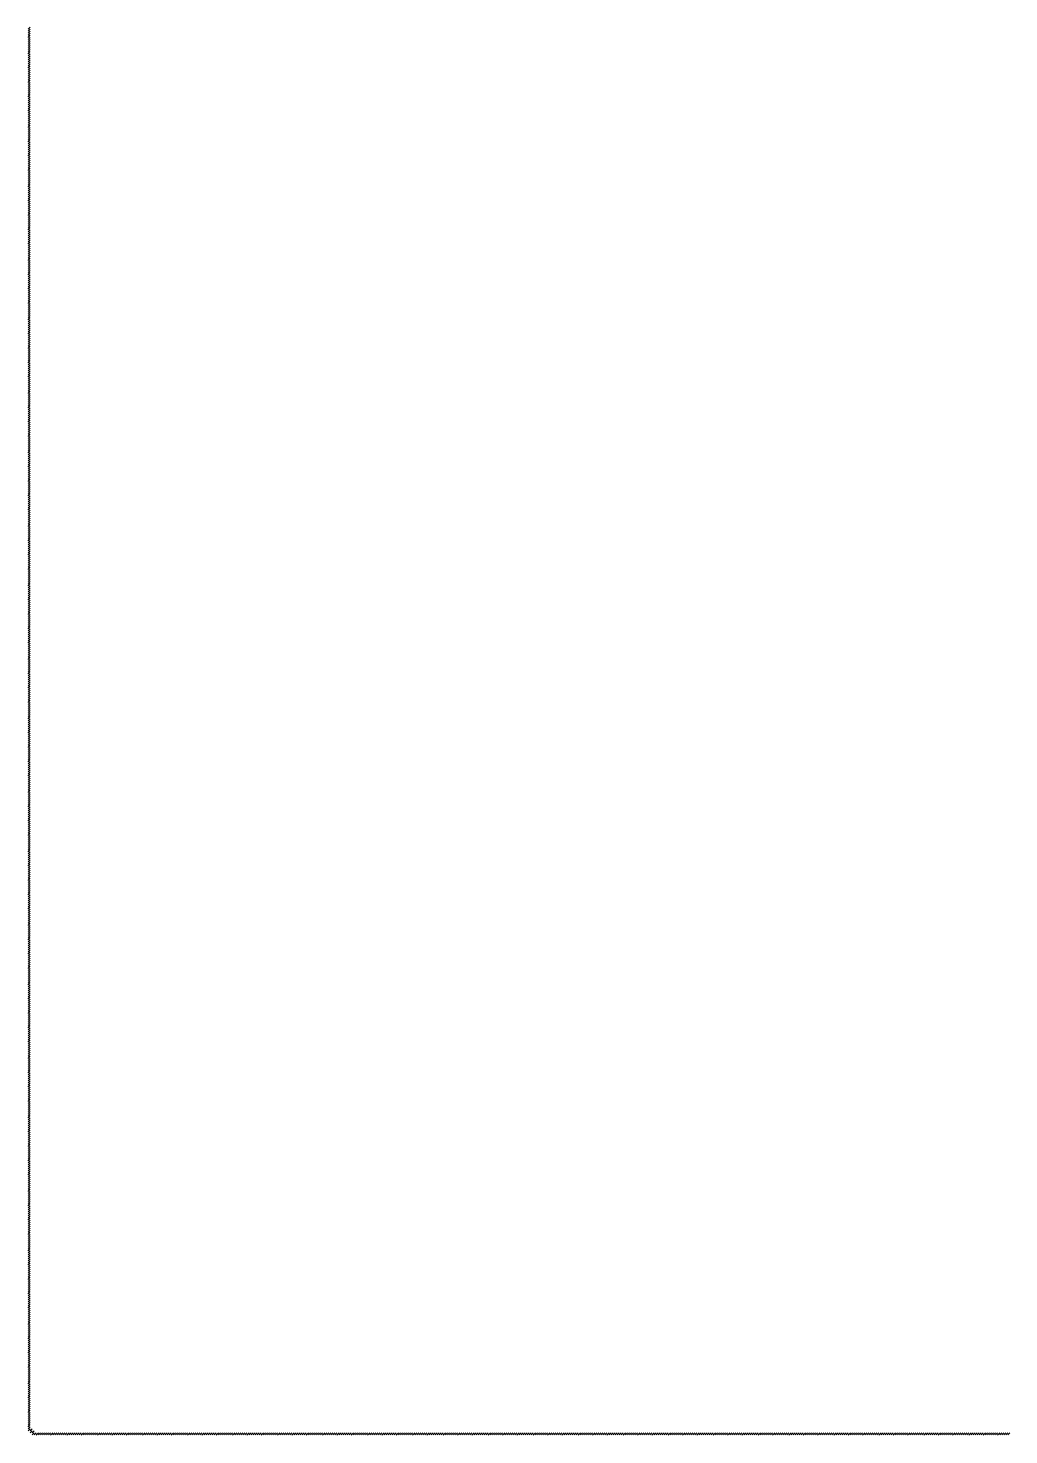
# Model space of a CAD drawing. Header units: metres. Extents: x 5 to 1923, y 5 to 1083.
# Drawn here: x 5 to 484, y 5 to 692 of the extents above; entities that cross this region are included whole.
import ezdxf

# ---------------------------------------------------------------- set-up
doc = ezdxf.new("R2010")
doc.units = ezdxf.units.M

msp = doc.modelspace()

# ---------------------------------------------------------------- linework, layer by layer
for p, q in [((5, 692), (6, 693)), ((5, 691), (6, 692)), ((5, 690), (6, 691)), ((5, 689), (6, 690)), ((5, 688), (6, 689)), ((5, 687), (6, 688)), ((5, 686), (6, 687)), ((5, 685), (6, 686)), ((5, 684), (6, 685)), ((5, 683), (6, 684)), ((5, 682), (6, 683)), ((5, 681), (6, 682)), ((5, 680), (6, 681)), ((5, 679), (6, 680)), ((5, 678), (6, 679)), ((5, 677), (6, 678)), ((5, 676), (6, 677)), ((5, 675), (6, 676)), ((5, 674), (6, 675)), ((5, 673), (6, 674)), ((5, 672), (6, 673)), ((5, 671), (6, 672)), ((5, 670), (6, 671)), ((5, 669), (6, 670)), ((5, 668), (6, 669)), ((5, 667), (6, 668)), ((5, 666), (6, 667)), ((5, 665), (6, 666)), ((5, 664), (6, 665)), ((5, 663), (6, 664)), ((5, 662), (6, 663)), ((5, 661), (6, 662)), ((5, 660), (6, 661)), ((5, 659), (6, 660)), ((5, 658), (6, 659)), ((5, 657), (6, 658)), ((5, 656), (6, 657)), ((5, 655), (6, 656)), ((5, 654), (6, 655)), ((5, 653), (6, 654)), ((5, 652), (6, 653)), ((5, 651), (6, 652)), ((5, 650), (6, 651)), ((5, 649), (6, 650)), ((5, 648), (6, 649)), ((5, 647), (6, 648)), ((5, 646), (6, 647)), ((5, 645), (6, 646)), ((5, 644), (6, 645)), ((5, 643), (6, 644)), ((5, 642), (6, 643)), ((5, 641), (6, 642)), ((5, 640), (6, 641)), ((5, 639), (6, 640)), ((5, 638), (6, 639)), ((5, 637), (6, 638)), ((5, 636), (6, 637)), ((5, 635), (6, 636)), ((5, 634), (6, 635)), ((5, 633), (6, 634)), ((5, 632), (6, 633)), ((5, 631), (6, 632)), ((5, 630), (6, 631)), ((5, 629), (6, 630)), ((5, 628), (6, 629)), ((5, 627), (6, 628)), ((5, 626), (6, 627)), ((5, 625), (6, 626)), ((5, 624), (6, 625)), ((5, 623), (6, 624)), ((5, 622), (6, 623)), ((5, 621), (6, 622)), ((5, 620), (6, 621)), ((5, 619), (6, 620)), ((5, 618), (6, 619)), ((5, 617), (6, 618)), ((5, 616), (6, 617)), ((5, 615), (6, 616)), ((5, 614), (6, 615)), ((5, 613), (6, 614)), ((5, 612), (6, 613)), ((5, 611), (6, 612)), ((5, 610), (6, 611)), ((5, 609), (6, 610)), ((5, 608), (6, 609)), ((5, 607), (6, 608)), ((5, 606), (6, 607)), ((5, 605), (6, 606)), ((5, 604), (6, 605)), ((5, 603), (6, 604)), ((5, 602), (6, 603)), ((5, 601), (6, 602)), ((5, 600), (6, 601)), ((5, 599), (6, 600)), ((5, 598), (6, 599)), ((5, 597), (6, 598)), ((5, 596), (6, 597)), ((5, 595), (6, 596)), ((5, 594), (6, 595)), ((5, 593), (6, 594)), ((5, 592), (6, 593)), ((5, 591), (6, 592)), ((5, 590), (6, 591)), ((5, 589), (6, 590)), ((5, 588), (6, 589)), ((5, 587), (6, 588)), ((5, 586), (6, 587)), ((5, 585), (6, 586)), ((5, 584), (6, 585)), ((5, 583), (6, 584)), ((5, 582), (6, 583)), ((5, 581), (6, 582)), ((5, 580), (6, 581)), ((5, 579), (6, 580)), ((5, 578), (6, 579)), ((5, 577), (6, 578)), ((5, 576), (6, 577)), ((5, 575), (6, 576)), ((5, 574), (6, 575)), ((5, 573), (6, 574)), ((5, 572), (6, 573)), ((5, 571), (6, 572)), ((5, 570), (6, 571)), ((5, 569), (6, 570)), ((5, 568), (6, 569)), ((5, 567), (6, 568)), ((5, 566), (6, 567)), ((5, 565), (6, 566)), ((5, 564), (6, 565)), ((5, 563), (6, 564)), ((5, 562), (6, 563)), ((5, 561), (6, 562)), ((5, 560), (6, 561)), ((5, 559), (6, 560)), ((5, 558), (6, 559)), ((5, 557), (6, 558)), ((5, 556), (6, 557)), ((5, 555), (6, 556)), ((5, 554), (6, 555)), ((5, 553), (6, 554)), ((5, 552), (6, 553)), ((5, 551), (6, 552)), ((5, 550), (6, 551)), ((5, 549), (6, 550)), ((5, 548), (6, 549)), ((5, 547), (6, 548)), ((5, 546), (6, 547)), ((5, 545), (6, 546)), ((5, 544), (6, 545)), ((5, 543), (6, 544)), ((5, 542), (6, 543)), ((5, 541), (6, 542)), ((5, 540), (6, 541)), ((5, 539), (6, 540)), ((5, 538), (6, 539)), ((5, 537), (6, 538)), ((5, 536), (6, 537)), ((5, 535), (6, 536)), ((5, 534), (6, 535)), ((5, 533), (6, 534)), ((5, 532), (6, 533)), ((5, 531), (6, 532)), ((5, 530), (6, 531)), ((5, 529), (6, 530)), ((5, 528), (6, 529)), ((5, 527), (6, 528)), ((5, 526), (6, 527)), ((5, 525), (6, 526)), ((5, 524), (6, 525)), ((5, 523), (6, 524)), ((5, 522), (6, 523)), ((5, 521), (6, 522)), ((5, 520), (6, 521)), ((5, 519), (6, 520)), ((5, 518), (6, 519)), ((5, 517), (6, 518)), ((5, 516), (6, 517)), ((5, 515), (6, 516)), ((5, 514), (6, 515)), ((5, 513), (6, 514)), ((5, 512), (6, 513)), ((5, 511), (6, 512)), ((5, 510), (6, 511)), ((5, 509), (6, 510)), ((5, 508), (6, 509)), ((5, 507), (6, 508)), ((5, 506), (6, 507)), ((5, 505), (6, 506)), ((5, 504), (6, 505)), ((5, 503), (6, 504)), ((5, 502), (6, 503)), ((5, 501), (6, 502)), ((5, 500), (6, 501)), ((5, 499), (6, 500)), ((5, 498), (6, 499)), ((5, 497), (6, 498)), ((5, 496), (6, 497)), ((5, 495), (6, 496)), ((5, 494), (6, 495)), ((5, 493), (6, 494)), ((5, 492), (6, 493)), ((5, 491), (6, 492)), ((5, 490), (6, 491)), ((5, 489), (6, 490)), ((5, 488), (6, 489)), ((5, 487), (6, 488)), ((5, 486), (6, 487)), ((5, 485), (6, 486)), ((5, 484), (6, 485)), ((5, 483), (6, 484)), ((5, 482), (6, 483)), ((5, 481), (6, 482)), ((5, 480), (6, 481)), ((5, 479), (6, 480)), ((5, 478), (6, 479)), ((5, 477), (6, 478)), ((5, 476), (6, 477)), ((5, 475), (6, 476)), ((5, 474), (6, 475)), ((5, 473), (6, 474)), ((5, 472), (6, 473)), ((5, 471), (6, 472)), ((5, 470), (6, 471)), ((5, 469), (6, 470)), ((5, 468), (6, 469)), ((5, 467), (6, 468)), ((5, 466), (6, 467)), ((5, 465), (6, 466)), ((5, 464), (6, 465)), ((5, 463), (6, 464)), ((5, 462), (6, 463)), ((5, 461), (6, 462)), ((5, 460), (6, 461)), ((5, 459), (6, 460)), ((5, 458), (6, 459)), ((5, 457), (6, 458)), ((5, 456), (6, 457)), ((5, 455), (6, 456)), ((5, 454), (6, 455)), ((5, 453), (6, 454)), ((5, 452), (6, 453)), ((5, 451), (6, 452)), ((5, 450), (6, 451)), ((5, 449), (6, 450)), ((5, 448), (6, 449)), ((5, 447), (6, 448)), ((5, 446), (6, 447)), ((5, 445), (6, 446)), ((5, 444), (6, 445)), ((5, 443), (6, 444)), ((5, 442), (6, 443)), ((5, 441), (6, 442)), ((5, 440), (6, 441)), ((5, 439), (6, 440)), ((5, 438), (6, 439)), ((5, 437), (6, 438)), ((5, 436), (6, 437)), ((5, 435), (6, 436)), ((5, 434), (6, 435)), ((5, 433), (6, 434)), ((5, 432), (6, 433)), ((5, 431), (6, 432)), ((5, 430), (6, 431)), ((5, 429), (6, 430)), ((5, 428), (6, 429)), ((5, 427), (6, 428)), ((5, 426), (6, 427)), ((5, 425), (6, 426)), ((5, 424), (6, 425)), ((5, 423), (6, 424)), ((5, 422), (6, 423)), ((5, 421), (6, 422)), ((5, 420), (6, 421)), ((5, 419), (6, 420)), ((5, 418), (6, 419)), ((5, 417), (6, 418)), ((5, 416), (6, 417)), ((5, 415), (6, 416)), ((5, 414), (6, 415)), ((5, 413), (6, 414)), ((5, 412), (6, 413)), ((5, 411), (6, 412)), ((5, 410), (6, 411)), ((5, 409), (6, 410)), ((5, 408), (6, 409)), ((5, 407), (6, 408)), ((5, 406), (6, 407)), ((5, 405), (6, 406)), ((5, 404), (6, 405)), ((5, 403), (6, 404)), ((5, 402), (6, 403)), ((5, 401), (6, 402)), ((5, 400), (6, 401)), ((5, 399), (6, 400)), ((5, 398), (6, 399)), ((5, 397), (6, 398)), ((5, 396), (6, 397)), ((5, 395), (6, 396)), ((5, 394), (6, 395)), ((5, 393), (6, 394)), ((5, 392), (6, 393)), ((5, 391), (6, 392)), ((5, 390), (6, 391)), ((5, 389), (6, 390)), ((5, 388), (6, 389)), ((5, 387), (6, 388)), ((5, 386), (6, 387)), ((5, 385), (6, 386)), ((5, 384), (6, 385)), ((5, 383), (6, 384)), ((5, 382), (6, 383)), ((5, 381), (6, 382)), ((5, 380), (6, 381)), ((5, 379), (6, 380)), ((5, 378), (6, 379)), ((5, 377), (6, 378)), ((5, 376), (6, 377)), ((5, 375), (6, 376)), ((5, 374), (6, 375)), ((5, 373), (6, 374)), ((5, 372), (6, 373)), ((5, 371), (6, 372)), ((5, 370), (6, 371)), ((5, 369), (6, 370)), ((5, 368), (6, 369)), ((5, 367), (6, 368)), ((5, 366), (6, 367)), ((5, 365), (6, 366)), ((5, 364), (6, 365)), ((5, 363), (6, 364)), ((5, 362), (6, 363)), ((5, 361), (6, 362)), ((5, 360), (6, 361)), ((5, 359), (6, 360)), ((5, 358), (6, 359)), ((5, 357), (6, 358)), ((5, 356), (6, 357)), ((5, 355), (6, 356)), ((5, 354), (6, 355)), ((5, 353), (6, 354)), ((5, 352), (6, 353)), ((5, 351), (6, 352)), ((5, 350), (6, 351)), ((5, 349), (6, 350)), ((5, 348), (6, 349)), ((5, 347), (6, 348)), ((5, 346), (6, 347)), ((5, 345), (6, 346)), ((5, 344), (6, 345)), ((5, 343), (6, 344)), ((5, 342), (6, 343)), ((5, 341), (6, 342)), ((5, 340), (6, 341)), ((5, 339), (6, 340)), ((5, 338), (6, 339)), ((5, 337), (6, 338)), ((5, 336), (6, 337)), ((5, 335), (6, 336)), ((5, 334), (6, 335)), ((5, 333), (6, 334)), ((5, 332), (6, 333)), ((5, 331), (6, 332)), ((5, 330), (6, 331)), ((5, 329), (6, 330)), ((5, 328), (6, 329)), ((5, 327), (6, 328)), ((5, 326), (6, 327)), ((5, 325), (6, 326)), ((5, 324), (6, 325)), ((5, 323), (6, 324)), ((5, 322), (6, 323)), ((5, 321), (6, 322)), ((5, 320), (6, 321)), ((5, 319), (6, 320)), ((5, 318), (6, 319)), ((5, 317), (6, 318)), ((5, 316), (6, 317)), ((5, 315), (6, 316)), ((5, 314), (6, 315)), ((5, 313), (6, 314)), ((5, 312), (6, 313)), ((5, 311), (6, 312)), ((5, 310), (6, 311)), ((5, 309), (6, 310)), ((5, 308), (6, 309)), ((5, 307), (6, 308)), ((5, 306), (6, 307)), ((5, 305), (6, 306)), ((5, 304), (6, 305)), ((5, 303), (6, 304)), ((5, 302), (6, 303)), ((5, 301), (6, 302)), ((5, 300), (6, 301)), ((5, 299), (6, 300)), ((5, 298), (6, 299)), ((5, 297), (6, 298)), ((5, 296), (6, 297)), ((5, 295), (6, 296)), ((5, 294), (6, 295)), ((5, 293), (6, 294)), ((5, 292), (6, 293)), ((5, 291), (6, 292)), ((5, 290), (6, 291)), ((5, 289), (6, 290)), ((5, 288), (6, 289)), ((5, 287), (6, 288)), ((5, 286), (6, 287)), ((5, 285), (6, 286)), ((5, 284), (6, 285)), ((5, 283), (6, 284)), ((5, 282), (6, 283)), ((5, 281), (6, 282)), ((5, 280), (6, 281)), ((5, 279), (6, 280)), ((5, 278), (6, 279)), ((5, 277), (6, 278)), ((5, 276), (6, 277)), ((5, 275), (6, 276)), ((5, 274), (6, 275)), ((5, 273), (6, 274)), ((5, 272), (6, 273)), ((5, 271), (6, 272)), ((5, 270), (6, 271)), ((5, 269), (6, 270)), ((5, 268), (6, 269)), ((5, 267), (6, 268)), ((5, 266), (6, 267)), ((5, 265), (6, 266)), ((5, 264), (6, 265)), ((5, 263), (6, 264)), ((5, 262), (6, 263)), ((5, 261), (6, 262)), ((5, 260), (6, 261)), ((5, 259), (6, 260)), ((5, 258), (6, 259)), ((5, 257), (6, 258)), ((5, 256), (6, 257)), ((5, 255), (6, 256)), ((5, 254), (6, 255)), ((5, 253), (6, 254)), ((5, 252), (6, 253)), ((5, 251), (6, 252)), ((5, 250), (6, 251)), ((5, 249), (6, 250)), ((5, 248), (6, 249)), ((5, 247), (6, 248)), ((5, 246), (6, 247)), ((5, 245), (6, 246)), ((5, 244), (6, 245)), ((5, 243), (6, 244)), ((5, 242), (6, 243)), ((5, 241), (6, 242)), ((5, 240), (6, 241)), ((5, 239), (6, 240)), ((5, 238), (6, 239)), ((5, 237), (6, 238)), ((5, 236), (6, 237)), ((5, 235), (6, 236)), ((5, 234), (6, 235)), ((5, 233), (6, 234)), ((5, 232), (6, 233)), ((5, 231), (6, 232)), ((5, 230), (6, 231)), ((5, 229), (6, 230)), ((5, 228), (6, 229)), ((5, 227), (6, 228)), ((5, 226), (6, 227)), ((5, 225), (6, 226)), ((5, 224), (6, 225)), ((5, 223), (6, 224)), ((5, 222), (6, 223)), ((5, 221), (6, 222)), ((5, 220), (6, 221)), ((5, 219), (6, 220)), ((5, 218), (6, 219)), ((5, 217), (6, 218)), ((5, 216), (6, 217)), ((5, 215), (6, 216)), ((5, 214), (6, 215)), ((5, 213), (6, 214)), ((5, 212), (6, 213)), ((5, 211), (6, 212)), ((5, 210), (6, 211)), ((5, 209), (6, 210)), ((5, 208), (6, 209)), ((5, 207), (6, 208)), ((5, 206), (6, 207)), ((5, 205), (6, 206)), ((5, 204), (6, 205)), ((5, 203), (6, 204)), ((5, 202), (6, 203)), ((5, 201), (6, 202)), ((5, 200), (6, 201)), ((5, 199), (6, 200)), ((5, 198), (6, 199)), ((5, 197), (6, 198)), ((5, 196), (6, 197)), ((5, 195), (6, 196)), ((5, 194), (6, 195)), ((5, 193), (6, 194)), ((5, 192), (6, 193)), ((5, 191), (6, 192)), ((5, 190), (6, 191)), ((5, 189), (6, 190)), ((5, 188), (6, 189)), ((5, 187), (6, 188)), ((5, 186), (6, 187)), ((5, 185), (6, 186)), ((5, 184), (6, 185)), ((5, 183), (6, 184)), ((5, 182), (6, 183)), ((5, 181), (6, 182)), ((5, 180), (6, 181)), ((5, 179), (6, 180)), ((5, 178), (6, 179)), ((5, 177), (6, 178)), ((5, 176), (6, 177)), ((5, 175), (6, 176)), ((5, 174), (6, 175)), ((5, 173), (6, 174)), ((5, 172), (6, 173)), ((5, 171), (6, 172)), ((5, 170), (6, 171)), ((5, 169), (6, 170)), ((5, 168), (6, 169)), ((5, 167), (6, 168)), ((5, 166), (6, 167)), ((5, 165), (6, 166)), ((5, 164), (6, 165)), ((5, 163), (6, 164)), ((5, 162), (6, 163)), ((5, 161), (6, 162)), ((5, 160), (6, 161)), ((5, 159), (6, 160)), ((5, 158), (6, 159)), ((5, 157), (6, 158)), ((5, 156), (6, 157)), ((5, 155), (6, 156)), ((5, 154), (6, 155)), ((5, 153), (6, 154)), ((5, 152), (6, 153)), ((5, 151), (6, 152)), ((5, 150), (6, 151)), ((5, 149), (6, 150)), ((5, 148), (6, 149)), ((5, 147), (6, 148)), ((5, 146), (6, 147)), ((5, 145), (6, 146)), ((5, 144), (6, 145)), ((5, 143), (6, 144)), ((5, 142), (6, 143)), ((5, 141), (6, 142)), ((5, 140), (6, 141)), ((5, 139), (6, 140)), ((5, 138), (6, 139)), ((5, 137), (6, 138)), ((5, 136), (6, 137)), ((5, 135), (6, 136)), ((5, 134), (6, 135)), ((5, 133), (6, 134)), ((5, 132), (6, 133)), ((5, 131), (6, 132)), ((5, 130), (6, 131)), ((5, 129), (6, 130)), ((5, 128), (6, 129)), ((5, 127), (6, 128)), ((5, 126), (6, 127)), ((5, 125), (6, 126)), ((5, 124), (6, 125)), ((5, 123), (6, 124)), ((5, 122), (6, 123)), ((5, 121), (6, 122)), ((5, 120), (6, 121)), ((5, 119), (6, 120)), ((5, 118), (6, 119)), ((5, 117), (6, 118)), ((5, 116), (6, 117)), ((5, 115), (6, 116)), ((5, 114), (6, 115)), ((5, 113), (6, 114)), ((5, 112), (6, 113)), ((5, 111), (6, 112)), ((5, 110), (6, 111)), ((5, 109), (6, 110)), ((5, 108), (6, 109)), ((5, 107), (6, 108)), ((5, 106), (6, 107)), ((5, 105), (6, 106)), ((5, 104), (6, 105)), ((5, 103), (6, 104)), ((5, 102), (6, 103)), ((5, 101), (6, 102)), ((5, 100), (6, 101)), ((5, 99), (6, 100)), ((5, 98), (6, 99)), ((5, 97), (6, 98)), ((5, 96), (6, 97)), ((5, 95), (6, 96)), ((5, 94), (6, 95)), ((5, 93), (6, 94)), ((5, 92), (6, 93)), ((5, 91), (6, 92)), ((5, 90), (6, 91)), ((5, 89), (6, 90)), ((5, 88), (6, 89)), ((5, 87), (6, 88)), ((5, 86), (6, 87)), ((5, 85), (6, 86)), ((5, 84), (6, 85)), ((5, 83), (6, 84)), ((5, 82), (6, 83)), ((5, 81), (6, 82)), ((5, 80), (6, 81)), ((5, 79), (6, 80)), ((5, 78), (6, 79)), ((5, 77), (6, 78)), ((5, 76), (6, 77)), ((5, 75), (6, 76)), ((5, 74), (6, 75)), ((5, 73), (6, 74)), ((5, 72), (6, 73)), ((5, 71), (6, 72)), ((5, 70), (6, 71)), ((5, 69), (6, 70)), ((5, 68), (6, 69)), ((5, 67), (6, 68)), ((5, 66), (6, 67)), ((5, 65), (6, 66)), ((5, 64), (6, 65)), ((5, 63), (6, 64)), ((5, 62), (6, 63)), ((5, 61), (6, 62)), ((5, 60), (6, 61)), ((5, 59), (6, 60)), ((5, 58), (6, 59)), ((5, 57), (6, 58)), ((5, 56), (6, 57)), ((5, 55), (6, 56)), ((5, 54), (6, 55)), ((5, 53), (6, 54)), ((5, 52), (6, 53)), ((5, 51), (6, 52)), ((5, 50), (6, 51)), ((5, 49), (6, 50)), ((5, 48), (6, 49)), ((5, 47), (6, 48)), ((5, 46), (6, 47)), ((5, 45), (6, 46)), ((5, 44), (6, 45)), ((5, 43), (6, 44)), ((5, 42), (6, 43)), ((5, 41), (6, 42)), ((5, 40), (6, 41)), ((5, 39), (6, 40)), ((5, 38), (6, 39)), ((5, 37), (6, 38)), ((5, 36), (6, 37)), ((5, 35), (6, 36)), ((5, 34), (6, 35)), ((5, 33), (6, 34)), ((5, 32), (6, 33)), ((5, 31), (6, 32)), ((5, 30), (6, 31)), ((5, 29), (6, 30)), ((5, 28), (6, 29)), ((5, 27), (6, 28)), ((5, 26), (6, 27)), ((5, 25), (6, 26)), ((5, 24), (6, 25)), ((5, 23), (6, 24)), ((5, 22), (6, 23)), ((5, 21), (6, 22)), ((5, 20), (6, 21)), ((5, 19), (6, 20)), ((5, 18), (6, 19)), ((5, 17), (6, 18)), ((5, 16), (6, 17)), ((5, 15), (6, 16)), ((5, 14), (6, 15)), ((5, 13), (6, 14)), ((5, 12), (6, 13)), ((5, 11), (6, 12)), ((5, 10), (6, 11)), ((5, 9), (6, 10)), ((5, 8), (6, 9)), ((5, 7), (6, 8)), ((6, 7), (7, 8)), ((6, 6), (7, 7)), ((7, 6), (8, 7)), ((7, 5), (8, 6)), ((8, 5), (9, 6)), ((9, 5), (10, 6)), ((10, 5), (11, 6)), ((11, 5), (12, 6)), ((12, 5), (13, 6)), ((13, 5), (14, 6)), ((14, 5), (15, 6)), ((15, 5), (16, 6)), ((16, 5), (17, 6)), ((17, 5), (18, 6)), ((18, 5), (19, 6)), ((19, 5), (20, 6)), ((20, 5), (21, 6)), ((21, 5), (22, 6)), ((22, 5), (23, 6)), ((23, 5), (24, 6)), ((24, 5), (25, 6)), ((25, 5), (26, 6)), ((26, 5), (27, 6)), ((27, 5), (28, 6)), ((28, 5), (29, 6)), ((29, 5), (30, 6)), ((30, 5), (31, 6)), ((31, 5), (32, 6)), ((32, 5), (33, 6)), ((33, 5), (34, 6)), ((34, 5), (35, 6)), ((35, 5), (36, 6)), ((36, 5), (37, 6)), ((37, 5), (38, 6)), ((38, 5), (39, 6)), ((39, 5), (40, 6)), ((40, 5), (41, 6)), ((41, 5), (42, 6)), ((42, 5), (43, 6)), ((43, 5), (44, 6)), ((44, 5), (45, 6)), ((45, 5), (46, 6)), ((46, 5), (47, 6)), ((47, 5), (48, 6)), ((48, 5), (49, 6)), ((49, 5), (50, 6)), ((50, 5), (51, 6)), ((51, 5), (52, 6)), ((52, 5), (53, 6)), ((53, 5), (54, 6)), ((54, 5), (55, 6)), ((55, 5), (56, 6)), ((56, 5), (57, 6)), ((57, 5), (58, 6)), ((58, 5), (59, 6)), ((59, 5), (60, 6)), ((60, 5), (61, 6)), ((61, 5), (62, 6)), ((62, 5), (63, 6)), ((63, 5), (64, 6)), ((64, 5), (65, 6)), ((65, 5), (66, 6)), ((66, 5), (67, 6)), ((67, 5), (68, 6)), ((68, 5), (69, 6)), ((69, 5), (70, 6)), ((70, 5), (71, 6)), ((71, 5), (72, 6)), ((72, 5), (73, 6)), ((73, 5), (74, 6)), ((74, 5), (75, 6)), ((75, 5), (76, 6)), ((76, 5), (77, 6)), ((77, 5), (78, 6)), ((78, 5), (79, 6)), ((79, 5), (80, 6)), ((80, 5), (81, 6)), ((81, 5), (82, 6)), ((82, 5), (83, 6)), ((83, 5), (84, 6)), ((84, 5), (85, 6)), ((85, 5), (86, 6)), ((86, 5), (87, 6)), ((87, 5), (88, 6)), ((88, 5), (89, 6)), ((89, 5), (90, 6)), ((90, 5), (91, 6)), ((91, 5), (92, 6)), ((92, 5), (93, 6)), ((93, 5), (94, 6)), ((94, 5), (95, 6)), ((95, 5), (96, 6)), ((96, 5), (97, 6)), ((97, 5), (98, 6)), ((98, 5), (99, 6)), ((99, 5), (100, 6)), ((100, 5), (101, 6)), ((101, 5), (102, 6)), ((102, 5), (103, 6)), ((103, 5), (104, 6)), ((104, 5), (105, 6)), ((105, 5), (106, 6)), ((106, 5), (107, 6)), ((107, 5), (108, 6)), ((108, 5), (109, 6)), ((109, 5), (110, 6)), ((110, 5), (111, 6)), ((111, 5), (112, 6)), ((112, 5), (113, 6)), ((113, 5), (114, 6)), ((114, 5), (115, 6)), ((115, 5), (116, 6)), ((116, 5), (117, 6)), ((117, 5), (118, 6)), ((118, 5), (119, 6)), ((119, 5), (120, 6)), ((120, 5), (121, 6)), ((121, 5), (122, 6)), ((122, 5), (123, 6)), ((123, 5), (124, 6)), ((124, 5), (125, 6)), ((125, 5), (126, 6)), ((126, 5), (127, 6)), ((127, 5), (128, 6)), ((128, 5), (129, 6)), ((129, 5), (130, 6)), ((130, 5), (131, 6)), ((131, 5), (132, 6)), ((132, 5), (133, 6)), ((133, 5), (134, 6)), ((134, 5), (135, 6)), ((135, 5), (136, 6)), ((136, 5), (137, 6)), ((137, 5), (138, 6)), ((138, 5), (139, 6)), ((139, 5), (140, 6)), ((140, 5), (141, 6)), ((141, 5), (142, 6)), ((142, 5), (143, 6)), ((143, 5), (144, 6)), ((144, 5), (145, 6)), ((145, 5), (146, 6)), ((146, 5), (147, 6)), ((147, 5), (148, 6)), ((148, 5), (149, 6)), ((149, 5), (150, 6)), ((150, 5), (151, 6)), ((151, 5), (152, 6)), ((152, 5), (153, 6)), ((153, 5), (154, 6)), ((154, 5), (155, 6)), ((155, 5), (156, 6)), ((156, 5), (157, 6)), ((157, 5), (158, 6)), ((158, 5), (159, 6)), ((159, 5), (160, 6)), ((160, 5), (161, 6)), ((161, 5), (162, 6)), ((162, 5), (163, 6)), ((163, 5), (164, 6)), ((164, 5), (165, 6)), ((165, 5), (166, 6)), ((166, 5), (167, 6)), ((167, 5), (168, 6)), ((168, 5), (169, 6)), ((169, 5), (170, 6)), ((170, 5), (171, 6)), ((171, 5), (172, 6)), ((172, 5), (173, 6)), ((173, 5), (174, 6)), ((174, 5), (175, 6)), ((175, 5), (176, 6)), ((176, 5), (177, 6)), ((177, 5), (178, 6)), ((178, 5), (179, 6)), ((179, 5), (180, 6)), ((180, 5), (181, 6)), ((181, 5), (182, 6)), ((182, 5), (183, 6)), ((183, 5), (184, 6)), ((184, 5), (185, 6)), ((185, 5), (186, 6)), ((186, 5), (187, 6)), ((187, 5), (188, 6)), ((188, 5), (189, 6)), ((189, 5), (190, 6)), ((190, 5), (191, 6)), ((191, 5), (192, 6)), ((192, 5), (193, 6)), ((193, 5), (194, 6)), ((194, 5), (195, 6)), ((195, 5), (196, 6)), ((196, 5), (197, 6)), ((197, 5), (198, 6)), ((198, 5), (199, 6)), ((199, 5), (200, 6)), ((200, 5), (201, 6)), ((201, 5), (202, 6)), ((202, 5), (203, 6)), ((203, 5), (204, 6)), ((204, 5), (205, 6)), ((205, 5), (206, 6)), ((206, 5), (207, 6)), ((207, 5), (208, 6)), ((208, 5), (209, 6)), ((209, 5), (210, 6)), ((210, 5), (211, 6)), ((211, 5), (212, 6)), ((212, 5), (213, 6)), ((213, 5), (214, 6)), ((214, 5), (215, 6)), ((215, 5), (216, 6)), ((216, 5), (217, 6)), ((217, 5), (218, 6)), ((218, 5), (219, 6)), ((219, 5), (220, 6)), ((220, 5), (221, 6)), ((221, 5), (222, 6)), ((222, 5), (223, 6)), ((223, 5), (224, 6)), ((224, 5), (225, 6)), ((225, 5), (226, 6)), ((226, 5), (227, 6)), ((227, 5), (228, 6)), ((228, 5), (229, 6)), ((229, 5), (230, 6)), ((230, 5), (231, 6)), ((231, 5), (232, 6)), ((232, 5), (233, 6)), ((233, 5), (234, 6)), ((234, 5), (235, 6)), ((235, 5), (236, 6)), ((236, 5), (237, 6)), ((237, 5), (238, 6)), ((238, 5), (239, 6)), ((239, 5), (240, 6)), ((240, 5), (241, 6)), ((241, 5), (242, 6)), ((242, 5), (243, 6)), ((243, 5), (244, 6)), ((244, 5), (245, 6)), ((245, 5), (246, 6)), ((246, 5), (247, 6)), ((247, 5), (248, 6)), ((248, 5), (249, 6)), ((249, 5), (250, 6)), ((250, 5), (251, 6)), ((251, 5), (252, 6)), ((252, 5), (253, 6)), ((253, 5), (254, 6)), ((254, 5), (255, 6)), ((255, 5), (256, 6)), ((256, 5), (257, 6)), ((257, 5), (258, 6)), ((258, 5), (259, 6)), ((259, 5), (260, 6)), ((260, 5), (261, 6)), ((261, 5), (262, 6)), ((262, 5), (263, 6)), ((263, 5), (264, 6)), ((264, 5), (265, 6)), ((265, 5), (266, 6)), ((266, 5), (267, 6)), ((267, 5), (268, 6)), ((268, 5), (269, 6)), ((269, 5), (270, 6)), ((270, 5), (271, 6)), ((271, 5), (272, 6)), ((272, 5), (273, 6)), ((273, 5), (274, 6)), ((274, 5), (275, 6)), ((275, 5), (276, 6)), ((276, 5), (277, 6)), ((277, 5), (278, 6)), ((278, 5), (279, 6)), ((279, 5), (280, 6)), ((280, 5), (281, 6)), ((281, 5), (282, 6)), ((282, 5), (283, 6)), ((283, 5), (284, 6)), ((284, 5), (285, 6)), ((285, 5), (286, 6)), ((286, 5), (287, 6)), ((287, 5), (288, 6)), ((288, 5), (289, 6)), ((289, 5), (290, 6)), ((290, 5), (291, 6)), ((291, 5), (292, 6)), ((292, 5), (293, 6)), ((293, 5), (294, 6)), ((294, 5), (295, 6)), ((295, 5), (296, 6)), ((296, 5), (297, 6)), ((297, 5), (298, 6)), ((298, 5), (299, 6)), ((299, 5), (300, 6)), ((300, 5), (301, 6)), ((301, 5), (302, 6)), ((302, 5), (303, 6)), ((303, 5), (304, 6)), ((304, 5), (305, 6)), ((305, 5), (306, 6)), ((306, 5), (307, 6)), ((307, 5), (308, 6)), ((308, 5), (309, 6)), ((309, 5), (310, 6)), ((310, 5), (311, 6)), ((311, 5), (312, 6)), ((312, 5), (313, 6)), ((313, 5), (314, 6)), ((314, 5), (315, 6)), ((315, 5), (316, 6)), ((316, 5), (317, 6)), ((317, 5), (318, 6)), ((318, 5), (319, 6)), ((319, 5), (320, 6)), ((320, 5), (321, 6)), ((321, 5), (322, 6)), ((322, 5), (323, 6)), ((323, 5), (324, 6)), ((324, 5), (325, 6)), ((325, 5), (326, 6)), ((326, 5), (327, 6)), ((327, 5), (328, 6)), ((328, 5), (329, 6)), ((329, 5), (330, 6)), ((330, 5), (331, 6)), ((331, 5), (332, 6)), ((332, 5), (333, 6)), ((333, 5), (334, 6)), ((334, 5), (335, 6)), ((335, 5), (336, 6)), ((336, 5), (337, 6)), ((337, 5), (338, 6)), ((338, 5), (339, 6)), ((339, 5), (340, 6)), ((340, 5), (341, 6)), ((341, 5), (342, 6)), ((342, 5), (343, 6)), ((343, 5), (344, 6)), ((344, 5), (345, 6)), ((345, 5), (346, 6)), ((346, 5), (347, 6)), ((347, 5), (348, 6)), ((348, 5), (349, 6)), ((349, 5), (350, 6)), ((350, 5), (351, 6)), ((351, 5), (352, 6)), ((352, 5), (353, 6)), ((353, 5), (354, 6)), ((354, 5), (355, 6)), ((355, 5), (356, 6)), ((356, 5), (357, 6)), ((357, 5), (358, 6)), ((358, 5), (359, 6)), ((359, 5), (360, 6)), ((360, 5), (361, 6)), ((361, 5), (362, 6)), ((362, 5), (363, 6)), ((363, 5), (364, 6)), ((364, 5), (365, 6)), ((365, 5), (366, 6)), ((366, 5), (367, 6)), ((367, 5), (368, 6)), ((368, 5), (369, 6)), ((369, 5), (370, 6)), ((370, 5), (371, 6)), ((371, 5), (372, 6)), ((372, 5), (373, 6)), ((373, 5), (374, 6)), ((374, 5), (375, 6)), ((375, 5), (376, 6)), ((376, 5), (377, 6)), ((377, 5), (378, 6)), ((378, 5), (379, 6)), ((379, 5), (380, 6)), ((380, 5), (381, 6)), ((381, 5), (382, 6)), ((382, 5), (383, 6)), ((383, 5), (384, 6)), ((384, 5), (385, 6)), ((385, 5), (386, 6)), ((386, 5), (387, 6)), ((387, 5), (388, 6)), ((388, 5), (389, 6)), ((389, 5), (390, 6)), ((390, 5), (391, 6)), ((391, 5), (392, 6)), ((392, 5), (393, 6)), ((393, 5), (394, 6)), ((394, 5), (395, 6)), ((395, 5), (396, 6)), ((396, 5), (397, 6)), ((397, 5), (398, 6)), ((398, 5), (399, 6)), ((399, 5), (400, 6)), ((400, 5), (401, 6)), ((401, 5), (402, 6)), ((402, 5), (403, 6)), ((403, 5), (404, 6)), ((404, 5), (405, 6)), ((405, 5), (406, 6)), ((406, 5), (407, 6)), ((407, 5), (408, 6)), ((408, 5), (409, 6)), ((409, 5), (410, 6)), ((410, 5), (411, 6)), ((411, 5), (412, 6)), ((412, 5), (413, 6)), ((413, 5), (414, 6)), ((414, 5), (415, 6)), ((415, 5), (416, 6)), ((416, 5), (417, 6)), ((417, 5), (418, 6)), ((418, 5), (419, 6)), ((419, 5), (420, 6)), ((420, 5), (421, 6)), ((421, 5), (422, 6)), ((422, 5), (423, 6)), ((423, 5), (424, 6)), ((424, 5), (425, 6)), ((425, 5), (426, 6)), ((426, 5), (427, 6)), ((427, 5), (428, 6)), ((428, 5), (429, 6)), ((429, 5), (430, 6)), ((430, 5), (431, 6)), ((431, 5), (432, 6)), ((432, 5), (433, 6)), ((433, 5), (434, 6)), ((434, 5), (435, 6)), ((435, 5), (436, 6)), ((436, 5), (437, 6)), ((437, 5), (438, 6)), ((438, 5), (439, 6)), ((439, 5), (440, 6)), ((440, 5), (441, 6)), ((441, 5), (442, 6)), ((442, 5), (443, 6)), ((443, 5), (444, 6)), ((444, 5), (445, 6)), ((445, 5), (446, 6)), ((446, 5), (447, 6)), ((447, 5), (448, 6)), ((448, 5), (449, 6)), ((449, 5), (450, 6)), ((450, 5), (451, 6)), ((451, 5), (452, 6)), ((452, 5), (453, 6)), ((453, 5), (454, 6)), ((454, 5), (455, 6)), ((455, 5), (456, 6)), ((456, 5), (457, 6)), ((457, 5), (458, 6)), ((458, 5), (459, 6)), ((459, 5), (460, 6)), ((460, 5), (461, 6)), ((461, 5), (462, 6)), ((462, 5), (463, 6)), ((463, 5), (464, 6)), ((464, 5), (465, 6)), ((465, 5), (466, 6)), ((466, 5), (467, 6)), ((467, 5), (468, 6)), ((468, 5), (469, 6)), ((469, 5), (470, 6)), ((470, 5), (471, 6)), ((471, 5), (472, 6)), ((472, 5), (473, 6)), ((473, 5), (474, 6)), ((474, 5), (475, 6)), ((475, 5), (476, 6)), ((476, 5), (477, 6)), ((477, 5), (478, 6)), ((478, 5), (479, 6)), ((479, 5), (480, 6)), ((480, 5), (481, 6)), ((481, 5), (482, 6)), ((482, 5), (483, 6)), ((483, 5), (484, 6)), ((484, 5), (485, 6))]:
    msp.add_line(p, q)

doc.saveas('drawing.dxf')
